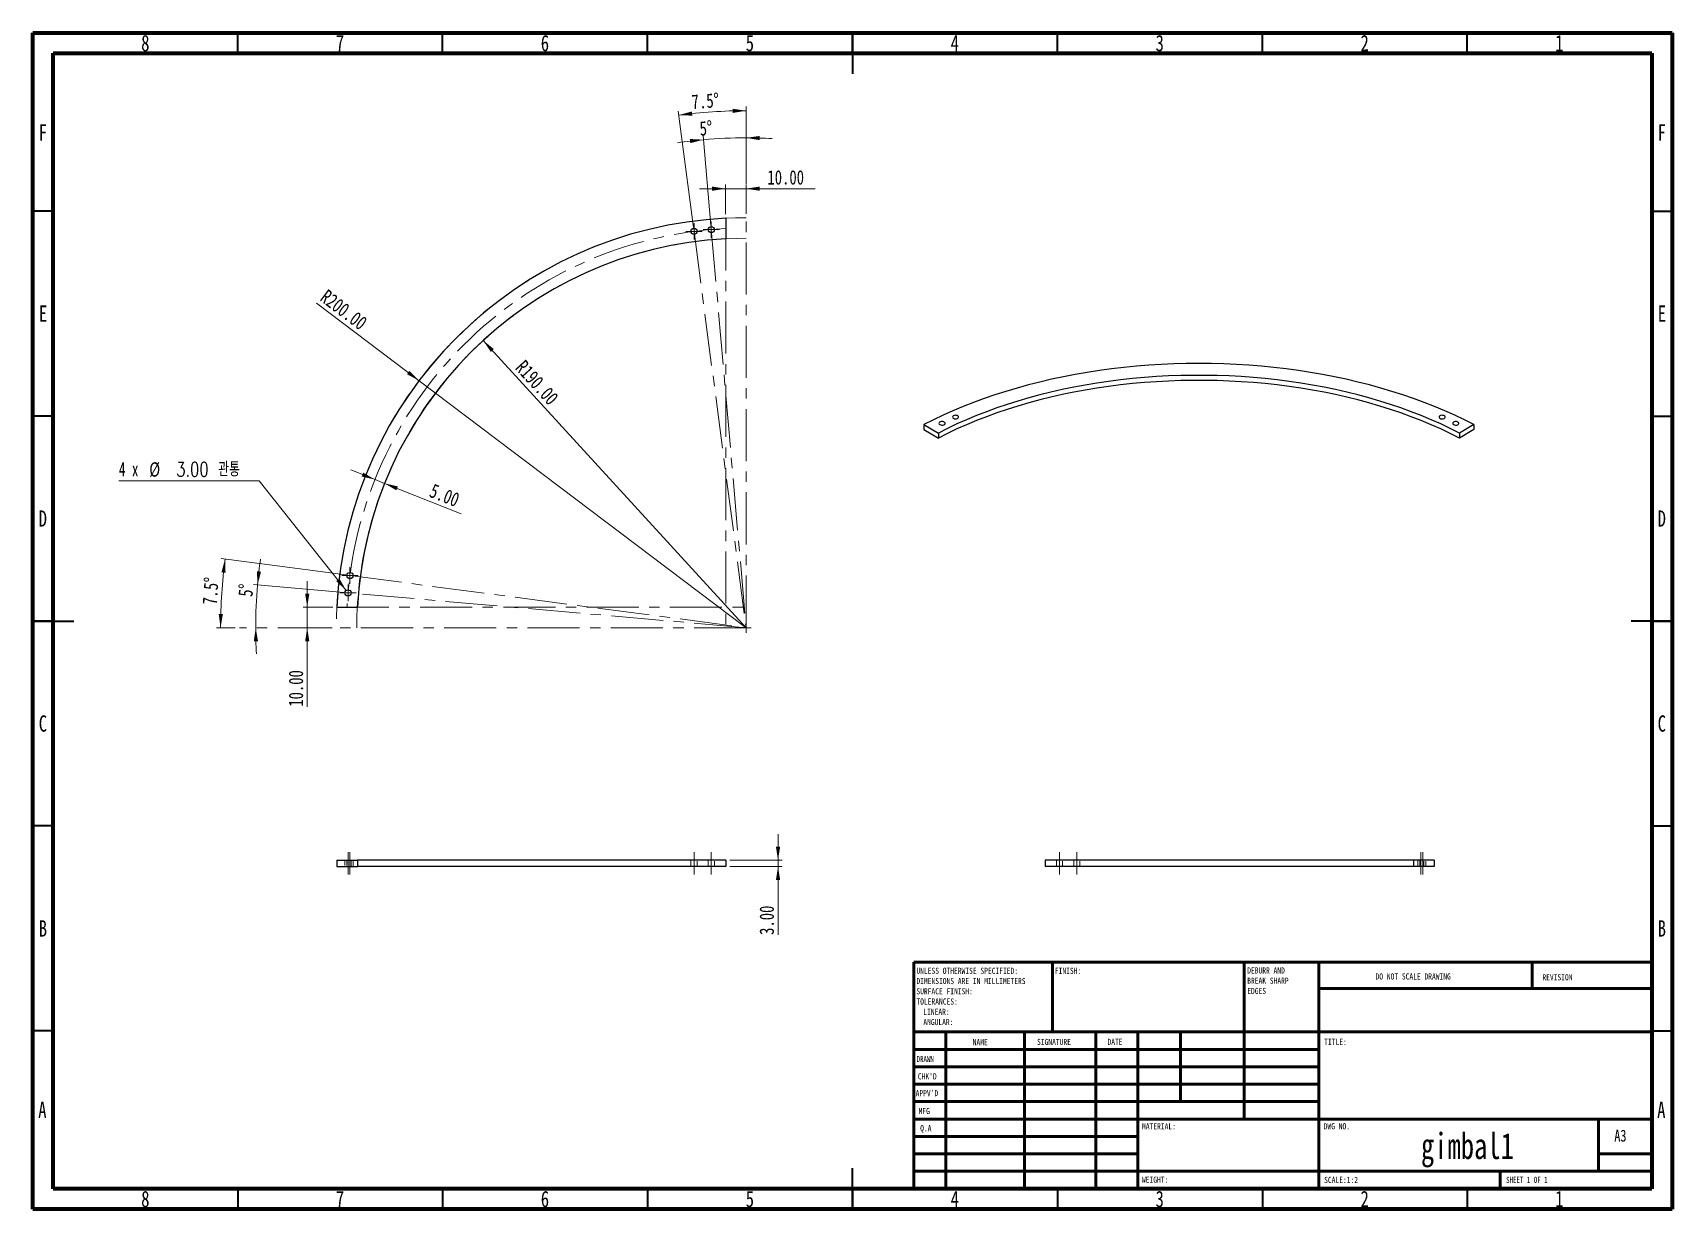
# Model space of a CAD drawing. Header units: millimetres. Extents: x 15 to 415, y 5 to 292.
import ezdxf

# ---------------------------------------------------------------- set-up
doc = ezdxf.new("R2010")
doc.units = ezdxf.units.MM
doc.linetypes.add('CENTERX2', pattern=[20.32, 12.7, -2.54, 2.54, -2.54])
doc.linetypes.add('HIDDEN', pattern=[1.905, 1.27, -0.635])
doc.styles.add('SLDTEXTSTYLE0', font='TXT', dxfattribs={"width": 0.75})
doc.styles.add('SLDTEXTSTYLE1', font='TXT', dxfattribs={"width": 0.686449})
doc.styles.add('SLDTEXTSTYLE2', font='TXT', dxfattribs={"width": 0.6875})
doc.styles.add('SLDTEXTSTYLE3', font='TXT', dxfattribs={"width": 0.666667})
doc.styles.add('SLDTEXTSTYLE4', font='TXT', dxfattribs={"width": 0.75, "bigfont": 'bigfont'})
doc.dimstyles.new('SLDDIMSTYLE0', dxfattribs={"dimtxt": 3.5, "dimasz": 3.302, "dimexe": 0, "dimexo": 0.0625, "dimgap": 0.875, "dimtad": 1, "dimlfac": 2, "dimrnd": 1e-09, "dimzin": 4, "dimdsep": 46, "dimtxsty": 'SLDTEXTSTYLE0', "dimsah": 1, "dimcen": 0.09, "dimadec": 0, "dimazin": 1, "dimtfac": 1, "dimtmove": 0, "dimatfit": 0, "dimfxl": 0, "dimfrac": 2, "dimtolj": 1, "dimtzin": 12, "dimarcsym": 0})
doc.dimstyles.new('SLDDIMSTYLE1', dxfattribs={"dimtxt": 3.5, "dimasz": 3.302, "dimexe": 0, "dimexo": 0.0625, "dimgap": 0.875, "dimtad": 1, "dimdec": 4, "dimlfac": 2, "dimzin": 12, "dimdsep": 46, "dimtxsty": 'SLDTEXTSTYLE0', "dimsah": 1, "dimcen": 0.09, "dimazin": 3, "dimtfac": 1, "dimtofl": 0, "dimtmove": 0, "dimatfit": 3, "dimfxl": 0, "dimfrac": 2, "dimtolj": 1, "dimtzin": 12, "dimarcsym": 0})
doc.dimstyles.new('SLDDIMSTYLE2', dxfattribs={"dimtxt": 3.5, "dimasz": 3.302, "dimexe": 0, "dimexo": 0.0625, "dimgap": 0.875, "dimtad": 1, "dimlfac": 2, "dimrnd": 1e-09, "dimzin": 4, "dimdsep": 46, "dimtxsty": 'SLDTEXTSTYLE0', "dimsah": 1, "dimcen": 0, "dimadec": 0, "dimazin": 1, "dimtfac": 1, "dimtofl": 0, "dimtmove": 0, "dimatfit": 3, "dimfxl": 0, "dimfrac": 2, "dimtolj": 1, "dimtzin": 12, "dimarcsym": 0})
doc.dimstyles.new('SLDDIMSTYLE3', dxfattribs={"dimtxt": 3.5, "dimasz": 3.302, "dimexe": 0, "dimexo": 0.0625, "dimgap": 0.875, "dimtad": 0, "dimtih": 1, "dimtoh": 1, "dimlfac": 2, "dimrnd": 1e-09, "dimzin": 4, "dimdsep": 46, "dimtxsty": 'SLDTEXTSTYLE0', "dimsah": 1, "dimcen": 0, "dimadec": 0, "dimazin": 1, "dimtfac": 1, "dimtofl": 0, "dimtmove": 0, "dimatfit": 3, "dimfxl": 0, "dimfrac": 2, "dimtolj": 1, "dimtzin": 12, "dimarcsym": 0})

# ---------------------------------------------------------------- blocks, each defined once
blk = doc.blocks.new('SW_NOTE_0')
at = {"color": 0, "linetype": 'Continuous', "lineweight": 0, "char_height": 1.5, "attachment_point": 1, "style": 'SLDTEXTSTYLE0'}
for s, insert in [('UNLESS OTHERWISE SPECIFIED:', (0, 1.93)), ('SURFACE FINISH:', (0, -3.07)), ('DIMENSIONS ARE IN MILLIMETERS', (0, -0.57)), ('TOLERANCES:', (0, -5.57)), ('ANGULAR:', (1.69, -10.57)), ('LINEAR:', (1.69, -8.07))]:
    blk.add_mtext(s, dxfattribs=dict(at, insert=insert))
blk = doc.blocks.new('SW_NOTE_0_1')
at = {"color": 0, "linetype": 'Continuous', "lineweight": 0, "char_height": 1.5, "attachment_point": 1, "style": 'SLDTEXTSTYLE0'}
for s, insert in [('DEBURR AND', (0, 1.93)), ('BREAK SHARP', (0, -0.57)), ('EDGES', (0, -3.07))]:
    blk.add_mtext(s, dxfattribs=dict(at, insert=insert))
blk = doc.blocks.new('_D')
at = {"color": 7, "linetype": 'Continuous', "lineweight": 0}
for p, q in [((196.83, 90.12), (196.83, 96.47)), ((185.05, 90.12), (197.83, 90.12)), ((185.05, 88.62), (197.83, 88.62)), ((196.83, 88.62), (196.83, 90.12)), ((196.83, 88.62), (196.83, 71.92))]:
    blk.add_line(p, q, dxfattribs=at)
at = {"color": 7, "linetype": 'Continuous', "lineweight": 18}
for points in [[(196.83, 90.12), (197.34, 93.42), (196.32, 93.42)], [(196.83, 88.62), (196.32, 85.32), (197.34, 85.32)]]:
    blk.add_solid(points, dxfattribs=at)
at = {"color": 7, "linetype": 'Continuous', "lineweight": 18, "insert": (192.32, 71.92), "char_height": 3.5, "attachment_point": 1, "rotation": 90, "style": 'SLDTEXTSTYLE0'}
blk.add_mtext('3.00', dxfattribs=at)
blk = doc.blocks.new('_D_1')
at = {"color": 7, "linetype": 'Continuous', "lineweight": 0}
for p, q in [((98.5, 183), (92.6, 185.36)), ((100.82, 182.08), (98.5, 183)), ((100.82, 182.08), (119.54, 174.61))]:
    blk.add_line(p, q, dxfattribs=at)
at = {"color": 7, "linetype": 'Continuous', "lineweight": 18}
for points in [[(98.5, 183), (95.62, 184.7), (95.24, 183.75)], [(100.82, 182.08), (103.7, 180.38), (104.07, 181.32)]]:
    blk.add_solid(points, dxfattribs=at)
at = {"color": 7, "linetype": 'Continuous', "lineweight": 18, "insert": (112.81, 182.15), "char_height": 3.5, "attachment_point": 1, "rotation": 338.2496, "style": 'SLDTEXTSTYLE0'}
blk.add_mtext('5.00', dxfattribs=at)
blk = doc.blocks.new('_D_2')
at = {"color": 7, "linetype": 'Continuous', "lineweight": 0}
blk.add_line((90.93, 155.46), (68.85, 157.39), dxfattribs=at)
at = {"color": 7, "linetype": 'Continuous', "lineweight": 18}
for start, end in [(171.9604, 175), (175, 180), (180, 183.0396)]:
    blk.add_arc((189.05, 146.87), 119.66, start, end, dxfattribs=at)
for points in [[(69.85, 157.3), (70.69, 160.54), (69.68, 160.64)], [(69.39, 146.87), (68.93, 143.56), (69.95, 143.58)]]:
    blk.add_solid(points, dxfattribs=at)
at = {"color": 7, "linetype": 'Continuous', "lineweight": 18, "insert": (65.1, 154.59), "char_height": 3.5, "attachment_point": 1, "rotation": 85.4114, "style": 'SLDTEXTSTYLE0'}
blk.add_mtext('5°', dxfattribs=at)
blk = doc.blocks.new('_D_3')
at = {"color": 7, "linetype": 'Continuous', "lineweight": 0}
for p, q in [((91.4, 159.73), (60.93, 163.74)), ((64.41, 146.87), (59.82, 146.87))]:
    blk.add_line(p, q, dxfattribs=at)
at = {"color": 7, "linetype": 'Continuous', "lineweight": 18}
blk.add_arc((189.05, 146.87), 128.23, 172.5, 180, dxfattribs=at)
for points in [[(61.92, 163.61), (61.03, 160.39), (62.03, 160.27)], [(60.82, 146.87), (61.37, 150.17), (60.36, 150.18)]]:
    blk.add_solid(points, dxfattribs=at)
at = {"color": 7, "linetype": 'Continuous', "lineweight": 18, "insert": (56.37, 152.63), "char_height": 3.5, "attachment_point": 1, "rotation": 85.7187, "style": 'SLDTEXTSTYLE0'}
blk.add_mtext('7.5°', dxfattribs=at)
blk = doc.blocks.new('_D_4')
at = {"color": 7, "linetype": 'Continuous', "lineweight": 0}
for p, q in [((180.47, 245), (178.55, 266.91)), ((189.05, 255.16), (189.05, 267.37))]:
    blk.add_line(p, q, dxfattribs=at)
at = {"color": 7, "linetype": 'Continuous', "lineweight": 18}
for start, end in [(95, 98.0437), (90, 95), (86.9563, 90)]:
    blk.add_arc((189.05, 146.87), 119.5, start, end, dxfattribs=at)
for points in [[(178.64, 265.92), (175.3, 266.09), (175.41, 265.08)], [(189.05, 266.37), (192.35, 265.82), (192.36, 266.83)]]:
    blk.add_solid(points, dxfattribs=at)
at = {"color": 7, "linetype": 'Continuous', "lineweight": 18, "insert": (177.56, 270.37), "char_height": 3.5, "attachment_point": 1, "rotation": 4.2891, "style": 'SLDTEXTSTYLE0'}
blk.add_mtext('5°', dxfattribs=at)
blk = doc.blocks.new('_D_5')
at = {"color": 7, "linetype": 'Continuous', "lineweight": 0}
for p, q in [((176.2, 244.53), (172.46, 272.9)), ((189.05, 255.16), (189.05, 273.99))]:
    blk.add_line(p, q, dxfattribs=at)
at = {"color": 7, "linetype": 'Continuous', "lineweight": 18}
blk.add_arc((189.05, 146.87), 126.12, 90, 97.5, dxfattribs=at)
for points in [[(172.59, 271.91), (175.93, 271.79), (175.81, 272.8)], [(189.05, 272.99), (185.75, 273.46), (185.76, 272.44)]]:
    blk.add_solid(points, dxfattribs=at)
at = {"color": 7, "linetype": 'Continuous', "lineweight": 18, "insert": (175.64, 276.88), "char_height": 3.5, "attachment_point": 1, "rotation": 4.0636, "style": 'SLDTEXTSTYLE0'}
blk.add_mtext('7.5°', dxfattribs=at)
blk = doc.blocks.new('_D_6')
at = {"color": 7, "linetype": 'Continuous', "lineweight": 0}
blk.add_line((124.89, 216.93), (189.05, 146.87), dxfattribs=at)
at = {"color": 7, "linetype": 'Continuous', "lineweight": 18}
blk.add_solid([(124.89, 216.93), (126.75, 214.15), (127.5, 214.84)], dxfattribs=at)
at = {"color": 7, "linetype": 'Continuous', "lineweight": 18, "insert": (135.11, 212.46), "char_height": 3.5, "attachment_point": 1, "rotation": 312.4836, "style": 'SLDTEXTSTYLE0'}
blk.add_mtext('R190.00', dxfattribs=at)
blk = doc.blocks.new('_D_7')
at = {"color": 7, "linetype": 'Continuous', "lineweight": 0}
for q in [(84.23, 226.01), (189.05, 146.87)]:
    blk.add_line((109.24, 207.13), q, dxfattribs=at)
at = {"color": 7, "linetype": 'Continuous', "lineweight": 18}
blk.add_solid([(109.24, 207.13), (106.92, 209.52), (106.3, 208.71)], dxfattribs=at)
at = {"color": 7, "linetype": 'Continuous', "lineweight": 18, "insert": (86.95, 229.61), "char_height": 3.5, "attachment_point": 1, "rotation": 322.9487, "style": 'SLDTEXTSTYLE0'}
blk.add_mtext('R200.00', dxfattribs=at)
blk = doc.blocks.new('_D_8')
at = {"color": 7, "linetype": 'Continuous', "lineweight": 0}
for p, q in [((184.05, 253.97), (177.7, 253.97)), ((184.05, 247.75), (184.05, 254.97)), ((184.05, 253.97), (189.05, 253.97)), ((189.05, 247.87), (189.05, 254.97)), ((189.05, 253.97), (205.87, 253.97))]:
    blk.add_line(p, q, dxfattribs=at)
at = {"color": 7, "linetype": 'Continuous', "lineweight": 18}
for points in [[(184.05, 253.97), (180.75, 254.48), (180.75, 253.46)], [(189.05, 253.97), (192.36, 253.46), (192.36, 254.48)]]:
    blk.add_solid(points, dxfattribs=at)
at = {"color": 7, "linetype": 'Continuous', "lineweight": 18, "insert": (194.24, 258.48), "char_height": 3.5, "attachment_point": 1, "style": 'SLDTEXTSTYLE0'}
blk.add_mtext('10.00', dxfattribs=at)
blk = doc.blocks.new('_D_9')
at = {"color": 7, "linetype": 'Continuous', "lineweight": 0}
for p, q in [((81.96, 151.87), (81.96, 158.22)), ((88.18, 151.87), (80.96, 151.87)), ((81.96, 151.87), (81.96, 146.87)), ((88.05, 146.87), (80.96, 146.87)), ((81.96, 146.87), (81.96, 127.59))]:
    blk.add_line(p, q, dxfattribs=at)
at = {"color": 7, "linetype": 'Continuous', "lineweight": 18}
for points in [[(81.96, 151.87), (82.47, 155.17), (81.45, 155.17)], [(81.96, 146.87), (81.45, 143.57), (82.47, 143.57)]]:
    blk.add_solid(points, dxfattribs=at)
at = {"color": 7, "linetype": 'Continuous', "lineweight": 18, "insert": (77.45, 127.59), "char_height": 3.5, "attachment_point": 1, "rotation": 90, "style": 'SLDTEXTSTYLE0'}
blk.add_mtext('10.00', dxfattribs=at)
blk = doc.blocks.new('_D_10')
at = {"color": 7, "linetype": 'Continuous', "lineweight": 0}
for p, q in [((70.24, 182.71), (36.01, 182.71)), ((91.46, 155.96), (70.24, 182.71))]:
    blk.add_line(p, q, dxfattribs=at)
at = {"color": 7, "linetype": 'Continuous', "lineweight": 18}
blk.add_solid([(91.46, 155.96), (89.81, 158.86), (89.01, 158.23)], dxfattribs=at)
at = {"color": 7, "linetype": 'Continuous', "lineweight": 18, "char_height": 3.5, "attachment_point": 1}
for s, insert, style in [('4 x', (36.01, 187.27), 'SLDTEXTSTYLE3'), ('%%c', (43.42, 187.22), 'SLDTEXTSTYLE0'), ('3.00 관통', (50.01, 187.27), 'SLDTEXTSTYLE4')]:
    blk.add_mtext(s, dxfattribs=dict(at, insert=insert, style=style))
blk = doc.blocks.new('SW_CENTERMARKSYMBOL_0')
at = {"color": 0, "linetype": 'Continuous', "lineweight": 18}
for p, q in [((-1.25, 0), (-2, 0)), ((0, 0), (-1.25, 0)), ((0, 1.25), (0, 2)), ((0, 0), (0, 1.25)), ((0, 0), (0, -1.25)), ((0, 0), (1.25, 0)), ((1.25, 0), (2, 0)), ((0, -1.25), (0, -2))]:
    blk.add_line(p, q, dxfattribs=at)
blk = doc.blocks.new('SW_CENTERMARKSYMBOL_1')
at = {"color": 0, "linetype": 'Continuous', "lineweight": 18}
for p, q in [((-1.25, 0), (-2, 0)), ((0, 0), (-1.25, 0)), ((0, 1.25), (0, 2)), ((0, 0), (0, 1.25)), ((0, 0), (0, -1.25)), ((0, 0), (1.25, 0)), ((1.25, 0), (2, 0)), ((0, -1.25), (0, -2))]:
    blk.add_line(p, q, dxfattribs=at)
blk = doc.blocks.new('SW_CENTERMARKSYMBOL_2')
at = {"color": 0, "linetype": 'Continuous', "lineweight": 18}
for p, q in [((-1.25, 0), (-2, 0)), ((0, 0), (-1.25, 0)), ((0, 1.25), (0, 2)), ((0, 0), (0, 1.25)), ((0, 0), (0, -1.25)), ((0, 0), (1.25, 0)), ((1.25, 0), (2, 0)), ((0, -1.25), (0, -2))]:
    blk.add_line(p, q, dxfattribs=at)
blk = doc.blocks.new('SW_CENTERMARKSYMBOL_3')
at = {"color": 0, "linetype": 'Continuous', "lineweight": 18}
for p, q in [((-1.25, 0), (-2, 0)), ((0, 0), (-1.25, 0)), ((0, 1.25), (0, 2)), ((0, 0), (0, 1.25)), ((0, 0), (0, -1.25)), ((0, 0), (1.25, 0)), ((1.25, 0), (2, 0)), ((0, -1.25), (0, -2))]:
    blk.add_line(p, q, dxfattribs=at)
blk = doc.blocks.new('SW_CENTERMARKSYMBOL_4')
at = {"color": 0, "linetype": 'Continuous', "lineweight": 18}
for p, q in [((-1.25, 0), (-2, 0)), ((0, 0), (-1.25, 0)), ((0, 1.25), (0, 2)), ((0, 0), (0, 1.25)), ((0, 0), (0, -1.25)), ((0, 0), (1.25, 0)), ((1.25, 0), (2, 0)), ((0, -1.25), (0, -2))]:
    blk.add_line(p, q, dxfattribs=at)
blk = doc.blocks.new('SW_CENTERMARKSYMBOL_5')
at = {"color": 0, "linetype": 'Continuous', "lineweight": 18}
for p, q in [((-1.25, 0), (-2, 0)), ((0, 0), (-1.25, 0)), ((0, 1.25), (0, 2)), ((0, 0), (0, 1.25)), ((0, 0), (0, -1.25)), ((0, 0), (1.25, 0)), ((1.25, 0), (2, 0)), ((0, -1.25), (0, -2))]:
    blk.add_line(p, q, dxfattribs=at)
blk = doc.blocks.new('SW_CENTERMARKSYMBOL_6')
at = {"color": 0, "linetype": 'Continuous', "lineweight": 18}
for p, q in [((-1.25, 0), (-2, 0)), ((0, 0), (-1.25, 0)), ((0, 1.25), (0, 2)), ((0, 0), (0, 1.25)), ((0, 0), (0, -1.25)), ((0, 0), (1.25, 0)), ((1.25, 0), (2, 0)), ((0, -1.25), (0, -2))]:
    blk.add_line(p, q, dxfattribs=at)
blk = doc.blocks.new('SW_CENTERMARKSYMBOL_7')
at = {"color": 0, "linetype": 'Continuous', "lineweight": 18}
for p, q in [((-1.25, 0), (-2, 0)), ((0, 0), (-1.25, 0)), ((0, 1.25), (0, 2)), ((0, 0), (0, 1.25)), ((0, 0), (0, -1.25)), ((0, 0), (1.25, 0)), ((1.25, 0), (2, 0)), ((0, -1.25), (0, -2))]:
    blk.add_line(p, q, dxfattribs=at)
blk = doc.blocks.new('SW_CENTERMARKSYMBOL_8')
at = {"color": 0, "linetype": 'Continuous', "lineweight": 18}
for q in [(-1.25, 0), (0, 1.25), (0, -1.25), (1.25, 0)]:
    blk.add_line((0, 0), q, dxfattribs=at)

msp = doc.modelspace()

# ---------------------------------------------------------------- linework, layer by layer
at = {"color": 7, "linetype": 'Continuous', "lineweight": 70}
for p, q in [((15, 5), (15, 292)), ((15, 292), (415, 292)), ((415, 292), (415, 5)), ((20, 10), (20, 287)), ((20, 287), (410, 287)), ((410, 287), (410, 10)), ((410, 10), (20, 10)), ((415, 5), (15, 5))]:
    msp.add_line(p, q, dxfattribs=at)
at = {"color": 7, "linetype": 'Continuous', "lineweight": 35}
for p, q in [((65, 287), (65, 292)), ((115, 287), (115, 292)), ((165, 287), (165, 292)), ((215, 292), (215, 282)), ((215, 287), (215, 292)), ((265, 287), (265, 292)), ((315, 287), (315, 292)), ((365, 287), (365, 292)), ((20, 248.5), (15, 248.5)), ((410, 248.5), (415, 248.5)), ((20, 198.5), (15, 198.5)), ((410, 198.5), (415, 198.5)), ((15, 148.5), (25, 148.5)), ((20, 148.5), (15, 148.5)), ((415, 148.5), (405, 148.5)), ((410, 148.5), (415, 148.5)), ((20, 98.5), (15, 98.5)), ((410, 98.5), (415, 98.5)), ((20, 48.5), (15, 48.5)), ((410, 48.5), (415, 48.5)), ((215, 5), (215, 15)), ((65, 10), (65, 5)), ((115, 10), (115, 5)), ((165, 10), (165, 5)), ((215, 10), (215, 5)), ((265, 10), (265, 5)), ((315, 10), (315, 5)), ((365, 10), (365, 5))]:
    msp.add_line(p, q, dxfattribs=at)
at = {"color": 7, "linetype": 'CENTERX2', "lineweight": 18}
for p, q in [((189.054347, 146.872663), (189.054347, 254.158214)), ((180.556662, 244.001646), (189.054347, 146.872663)), ((184.054347, 246.747585), (184.054347, 146.872663)), ((176.328043, 243.538537), (189.054347, 146.872663)), ((92.388473, 159.598967), (189.054347, 146.872663)), ((189.054347, 146.872663), (91.925364, 155.370348)), ((89.179425, 151.872663), (189.054347, 151.872663)), ((189.054347, 146.872663), (65.412392, 146.872663)), ((91.925364, 86.617681), (91.925364, 92.117681)), ((92.388473, 86.617681), (92.388473, 92.117681)), ((176.328043, 86.617681), (176.328043, 92.117681)), ((180.556662, 86.617681), (180.556662, 92.117681)), ((265.506649, 86.617681), (265.506649, 92.117681)), ((269.735268, 86.617681), (269.735268, 92.117681)), ((353.674838, 86.617681), (353.674838, 92.117681)), ((354.137947, 86.617681), (354.137947, 92.117681))]:
    msp.add_line(p, q, dxfattribs=at)
at = {"color": 7, "linetype": 'Continuous', "lineweight": 25}
for p, q in [((184.054347, 246.747585), (184.054347, 241.740993)), ((232.427257, 196.406886), (235.967453, 194.363175)), ((232.427257, 196.406886), (232.427257, 195.182075)), ((366.600659, 196.406886), (363.060463, 194.363175)), ((366.600659, 196.406886), (366.600659, 195.182075)), ((232.427257, 195.182075), (235.967453, 193.138364)), ((235.967453, 194.363175), (235.967453, 193.138364)), ((366.600659, 195.182075), (363.060463, 193.138364)), ((363.060463, 194.363175), (363.060463, 193.138364)), ((89.179425, 151.872663), (94.186017, 151.872663)), ((89.179425, 90.117681), (94.186017, 90.117681)), ((89.179425, 90.117681), (89.179425, 88.617681)), ((89.179425, 88.617681), (94.186017, 88.617681)), ((94.186017, 90.117681), (94.186017, 88.617681)), ((184.054347, 90.117681), (94.186017, 90.117681)), ((184.054347, 88.617681), (94.186017, 88.617681)), ((184.054347, 90.117681), (184.054347, 88.617681)), ((262.008964, 90.117681), (262.008964, 88.617681)), ((351.877294, 90.117681), (262.008964, 90.117681)), ((351.877294, 88.617681), (262.008964, 88.617681)), ((351.877294, 90.117681), (351.877294, 88.617681)), ((356.883886, 90.117681), (351.877294, 90.117681)), ((356.883886, 88.617681), (351.877294, 88.617681)), ((356.883886, 90.117681), (356.883886, 88.617681))]:
    msp.add_line(p, q, dxfattribs=at)
at = {"color": 7, "linetype": 'HIDDEN', "lineweight": 18}
for p, q in [((91.175364, 90.117681), (91.175364, 88.617681)), ((91.638473, 90.117681), (91.638473, 88.617681)), ((92.675364, 88.617681), (92.675364, 90.117681)), ((93.138473, 88.617681), (93.138473, 90.117681)), ((175.578043, 90.117681), (175.578043, 88.617681)), ((177.078043, 88.617681), (177.078043, 90.117681)), ((179.806662, 90.117681), (179.806662, 88.617681)), ((181.306662, 88.617681), (181.306662, 90.117681)), ((264.756649, 90.117681), (264.756649, 88.617681)), ((266.256649, 88.617681), (266.256649, 90.117681)), ((268.985268, 90.117681), (268.985268, 88.617681)), ((270.485268, 88.617681), (270.485268, 90.117681)), ((352.924838, 90.117681), (352.924838, 88.617681)), ((353.387947, 90.117681), (353.387947, 88.617681)), ((354.424838, 88.617681), (354.424838, 90.117681)), ((354.887947, 88.617681), (354.887947, 90.117681))]:
    msp.add_line(p, q, dxfattribs=at)
at = {"color": 7, "linetype": 'Continuous', "lineweight": 50}
for p, q in [((230, 65.25), (410, 65.25)), ((230, 65.25), (230, 10)), ((263.8, 48.25), (263.8, 65.25)), ((310.6, 65.25), (310.6, 27)), ((328.8, 65.25), (328.8, 10)), ((380.8, 58.875), (380.8, 65.25)), ((410, 58.875), (328.8, 58.875)), ((410, 48.25), (230, 48.25)), ((237.8, 48.25), (237.8, 10)), ((256.990952, 48.25), (256.990952, 10)), ((274.398926, 48.25), (274.398926, 10)), ((284.6, 10), (284.6, 48.25)), ((295, 31.25), (295, 48.25)), ((328.8, 44), (230, 44)), ((328.8, 39.75), (230, 39.75)), ((328.8, 35.5), (230, 35.5)), ((328.8, 31.25), (230, 31.25)), ((284.6, 27), (230, 27)), ((284.6, 27), (410, 27)), ((397, 14.25), (397, 27)), ((284.6, 22.749928), (230, 22.749928)), ((284.6, 18.5), (230, 18.5)), ((410, 18.5), (397, 18.5)), ((230, 14.25), (410, 14.25)), ((373, 10), (373, 14.25))]:
    msp.add_line(p, q, dxfattribs=at)
at = {"color": 7, "linetype": 'Continuous', "lineweight": 25, "flags": 128}
for points in [[(366.600659, 196.406886), (364.297277, 197.57327), (361.933078, 198.698369), (359.510281, 199.781127), (357.03116, 200.820528), (354.498044, 201.815596), (351.91331, 202.765397), (349.279384, 203.669039), (346.598739, 204.525674), (343.873892, 205.334498), (341.107401, 206.094751), (338.301863, 206.80572), (335.459912, 207.466737), (332.584215, 208.077182), (329.677472, 208.636481), (326.742413, 209.14411), (323.781792, 209.599592), (320.798388, 210.0025), (317.795004, 210.352454), (314.774457, 210.649127), (311.739584, 210.892241), (308.693235, 211.081566), (305.638267, 211.216925), (302.577551, 211.298192), (299.513958, 211.325289), (296.450365, 211.298192), (293.389649, 211.216925), (290.334681, 211.081566), (287.288331, 210.892241), (284.253459, 210.649127), (281.232912, 210.352454), (278.229528, 210.0025), (275.246124, 209.599592), (272.285503, 209.14411), (269.350444, 208.636481), (266.443701, 208.077182), (263.568004, 207.466737), (260.726053, 206.80572), (257.920515, 206.094751), (255.154023, 205.334498), (252.429177, 204.525674), (249.748532, 203.669039), (247.114606, 202.765397), (244.529872, 201.815596), (241.996756, 200.820528), (239.517635, 199.781127), (237.094838, 198.698369), (234.730639, 197.57327), (232.427257, 196.406886)], [(363.060463, 194.363175), (360.828039, 195.48702), (358.536009, 196.570141), (356.1866, 197.611485), (353.782097, 198.61004), (351.324838, 199.564836), (348.817211, 200.474943), (346.261654, 201.339478), (343.660652, 202.1576), (341.016732, 202.928513), (338.332466, 203.651469), (335.610463, 204.325764), (332.853368, 204.950742), (330.063862, 205.525797), (327.244658, 206.050368), (324.398495, 206.523947), (321.528141, 206.946073), (318.636386, 207.316335), (315.726041, 207.634374), (312.799936, 207.89988), (309.860914, 208.112595), (306.911834, 208.272313), (303.955563, 208.378878), (300.994973, 208.432186), (298.032943, 208.432186), (295.072353, 208.378878), (292.116081, 208.272313), (289.167001, 208.112595), (286.22798, 207.89988), (283.301875, 207.634374), (280.39153, 207.316335), (277.499775, 206.946073), (274.629421, 206.523947), (271.783258, 206.050368), (268.964053, 205.525797), (266.174548, 204.950742), (263.417453, 204.325764), (260.69545, 203.651469), (258.011184, 202.928513), (255.367264, 202.1576), (252.766261, 201.339478), (250.210705, 200.474943), (247.703078, 199.564836), (245.245818, 198.61004), (242.841316, 197.611485), (240.491907, 196.570141), (238.199877, 195.48702), (235.967453, 194.363175)], [(363.060463, 193.138364), (360.828039, 194.262209), (358.536009, 195.34533), (356.1866, 196.386674), (353.782097, 197.385229), (351.324838, 198.340025), (348.817211, 199.250132), (346.261654, 200.114667), (343.660652, 200.932789), (341.016732, 201.703702), (338.332466, 202.426658), (335.610463, 203.100952), (332.853368, 203.725931), (330.063862, 204.300985), (327.244658, 204.825557), (324.398495, 205.299136), (321.528141, 205.721262), (318.636386, 206.091524), (315.726041, 206.409563), (312.799936, 206.675069), (309.860914, 206.887784), (306.911834, 207.047502), (303.955563, 207.154066), (300.994973, 207.207375), (298.032943, 207.207375), (295.072353, 207.154066), (292.116081, 207.047502), (289.167001, 206.887784), (286.22798, 206.675069), (283.301875, 206.409563), (280.39153, 206.091524), (277.499775, 205.721262), (274.629421, 205.299136), (271.783258, 204.825557), (268.964053, 204.300985), (266.174548, 203.725931), (263.417453, 203.100952), (260.69545, 202.426658), (258.011184, 201.703702), (255.367264, 200.932789), (252.766261, 200.114667), (250.210705, 199.250132), (247.703078, 198.340025), (245.245818, 197.385229), (242.841316, 196.386674), (240.491907, 195.34533), (238.199877, 194.262209), (235.967453, 193.138364)], [(236.311836, 196.407599), (236.539225, 196.317678), (236.807528, 196.281248), (237.08051, 196.303231), (237.321301, 196.380657), (237.497383, 196.503069), (237.584974, 196.653935), (237.572245, 196.81288), (237.460914, 196.958437), (237.266018, 197.070948), (237.013879, 197.135218), (236.738549, 197.142566), (236.477213, 197.092001), (236.265166, 196.990351), (236.131046, 196.851345), (236.092966, 196.693756), (236.156071, 196.538868), (236.311836, 196.407599)], [(239.629389, 197.944696), (239.856778, 197.854774), (240.125081, 197.818345), (240.398062, 197.840328), (240.638854, 197.917753), (240.814935, 198.040166), (240.902526, 198.191032), (240.889797, 198.349976), (240.778467, 198.495533), (240.583571, 198.608044), (240.331432, 198.672314), (240.056101, 198.679662), (239.794765, 198.629097), (239.582718, 198.527447), (239.448598, 198.388441), (239.410519, 198.230853), (239.473623, 198.075965), (239.629389, 197.944696)], [(358.337867, 197.944696), (358.565257, 197.854774), (358.83356, 197.818345), (359.106541, 197.840328), (359.347332, 197.917753), (359.523414, 198.040166), (359.611005, 198.191032), (359.598276, 198.349976), (359.486945, 198.495533), (359.29205, 198.608044), (359.03991, 198.672314), (358.76458, 198.679662), (358.503244, 198.629097), (358.291197, 198.527447), (358.157077, 198.388441), (358.118998, 198.230853), (358.182102, 198.075965), (358.337867, 197.944696)], [(361.65542, 196.407599), (361.882809, 196.317678), (362.151112, 196.281248), (362.424093, 196.303231), (362.664885, 196.380657), (362.840967, 196.503069), (362.928558, 196.653935), (362.915828, 196.81288), (362.804498, 196.958437), (362.609602, 197.070948), (362.357463, 197.135218), (362.082133, 197.142566), (361.820797, 197.092001), (361.608749, 196.990351), (361.474629, 196.851345), (361.43655, 196.693756), (361.499654, 196.538868), (361.65542, 196.407599)]]:
    msp.add_lwpolyline(points, dxfattribs=at)
at = {"color": 7, "linetype": 'Continuous', "lineweight": 25}
for centre in [(176.328043, 243.538537), (180.556662, 244.001646), (92.388473, 159.598967), (91.925364, 155.370348)]:
    msp.add_circle(centre, 0.75, dxfattribs=at)
at = {"color": 7, "linetype": 'CENTERX2', "lineweight": 18}
for radius, start, end in [(100, 90, 180), (97.499915, 92.93953704, 177.06046296), (95, 90, 180)]:
    msp.add_arc((189.054347, 146.872663), radius, start, end, dxfattribs=at)
at = {"color": 7, "linetype": 'Continuous', "lineweight": 25}
for radius, start, end in [(100, 92.86598398, 177.13401602), (95, 93.01696131, 176.98303869)]:
    msp.add_arc((189.054347, 146.872663), radius, start, end, dxfattribs=at)

# ---------------------------------------------------------------- block references
at = {"color": 7, "linetype": 'Continuous', "lineweight": 0}
for name, p in [('SW_CENTERMARKSYMBOL_1', (176.328043, 243.538537)), ('SW_CENTERMARKSYMBOL_5', (176.328043, 243.538537)), ('SW_CENTERMARKSYMBOL_0', (180.556662, 244.001646)), ('SW_CENTERMARKSYMBOL_4', (180.556662, 244.001646)), ('SW_CENTERMARKSYMBOL_2', (92.388473, 159.598967)), ('SW_CENTERMARKSYMBOL_6', (92.388473, 159.598967)), ('SW_CENTERMARKSYMBOL_3', (91.925364, 155.370348)), ('SW_CENTERMARKSYMBOL_7', (91.925364, 155.370348)), ('SW_CENTERMARKSYMBOL_8', (189.054347, 146.872663)), ('SW_NOTE_0_1', (311.309216, 62.06949)), ('SW_NOTE_0', (230.593669, 61.98737))]:
    msp.add_blockref(name, p, dxfattribs=at)

# ---------------------------------------------------------------- texts
for s, insert, char_height, attachment_point, style in [('8', (42.460037, 291.478527), 3.96875, 2, 'SLDTEXTSTYLE0'), ('7', (89.960037, 291.478527), 3.96875, 2, 'SLDTEXTSTYLE0'), ('6', (139.960037, 291.478527), 3.96875, 2, 'SLDTEXTSTYLE0'), ('5', (189.960037, 291.478527), 3.96875, 2, 'SLDTEXTSTYLE0'), ('4', (239.960037, 291.478527), 3.96875, 2, 'SLDTEXTSTYLE0'), ('3', (289.960037, 291.478527), 3.96875, 2, 'SLDTEXTSTYLE0'), ('2', (339.960037, 291.478527), 3.96875, 2, 'SLDTEXTSTYLE0'), ('1', (387.460037, 291.478527), 3.96875, 2, 'SLDTEXTSTYLE0'), ('F', (17.45774, 269.670115), 3.96875, 2, 'SLDTEXTSTYLE0'), ('F', (412.45774, 269.670115), 3.96875, 2, 'SLDTEXTSTYLE0'), ('E', (17.507809, 225.478527), 3.96875, 2, 'SLDTEXTSTYLE0'), ('E', (412.507809, 225.478527), 3.96875, 2, 'SLDTEXTSTYLE0'), ('D', (17.452687, 175.478527), 3.96875, 2, 'SLDTEXTSTYLE0'), ('D', (412.452687, 175.478527), 3.96875, 2, 'SLDTEXTSTYLE0'), ('C', (17.458659, 125.478527), 3.96875, 2, 'SLDTEXTSTYLE0'), ('C', (412.458659, 125.478527), 3.96875, 2, 'SLDTEXTSTYLE0'), ('B', (17.470602, 75.478527), 3.96875, 2, 'SLDTEXTSTYLE0'), ('B', (412.470602, 75.478527), 3.96875, 2, 'SLDTEXTSTYLE0'), ('FINISH:', (264.371292, 63.919272), 1.5, 1, 'SLDTEXTSTYLE0'), ('DO NOT SCALE DRAWING', (342.614641, 62.532994), 1.5, 1, 'SLDTEXTSTYLE0'), ('REVISION', (383.327582, 62.334909), 1.5, 1, 'SLDTEXTSTYLE0'), ('NAME', (244.322239, 46.501483), 1.5, 1, 'SLDTEXTSTYLE0'), ('SIGNATURE', (260.033588, 46.561756), 1.5, 1, 'SLDTEXTSTYLE0'), ('DATE', (277.214702, 46.576179), 1.5, 1, 'SLDTEXTSTYLE0'), ('TITLE:', (330.090161, 46.576179), 1.5, 1, 'SLDTEXTSTYLE0'), ('DRAWN', (230.643363, 42.384781), 1.5, 1, 'SLDTEXTSTYLE1'), ("CHK'D", (230.939222, 38.161853), 1.5, 1, 'SLDTEXTSTYLE0'), ("APPV'D", (230.401722, 34.065867), 1.5, 1, 'SLDTEXTSTYLE0'), ('A', (17.339688, 31.228527), 3.96875, 2, 'SLDTEXTSTYLE0'), ('MFG', (231.124011, 29.715784), 1.5, 1, 'SLDTEXTSTYLE0'), ('A', (412.339688, 31.228527), 3.96875, 2, 'SLDTEXTSTYLE0'), ('Q.A', (231.509037, 25.504662), 1.5, 1, 'SLDTEXTSTYLE0'), ('MATERIAL:', (285.645862, 25.986056), 1.5, 1, 'SLDTEXTSTYLE0'), ('DWG NO.', (329.953002, 25.986056), 1.5, 1, 'SLDTEXTSTYLE0'), ('A3', (400.871156, 24.406389), 2.9104167, 1, 'SLDTEXTSTYLE0'), ('gimbal1', (365.041182, 23.606911), 6.35, 2, 'SLDTEXTSTYLE0'), ('WEIGHT:', (285.617811, 12.949312), 1.4986, 1, 'SLDTEXTSTYLE0'), ('SCALE:1:2', (330.073966, 12.900087), 1.5, 1, 'SLDTEXTSTYLE0'), ('SHEET 1 OF 1', (374.478294, 12.900087), 1.5, 1, 'SLDTEXTSTYLE2'), ('8', (42.460037, 9.478527), 3.96875, 2, 'SLDTEXTSTYLE0'), ('7', (89.960037, 9.478527), 3.96875, 2, 'SLDTEXTSTYLE0'), ('6', (139.960037, 9.478527), 3.96875, 2, 'SLDTEXTSTYLE0'), ('5', (189.960037, 9.478527), 3.96875, 2, 'SLDTEXTSTYLE0'), ('4', (239.960037, 9.478527), 3.96875, 2, 'SLDTEXTSTYLE0'), ('3', (289.960037, 9.478527), 3.96875, 2, 'SLDTEXTSTYLE0'), ('2', (339.960037, 9.478527), 3.96875, 2, 'SLDTEXTSTYLE0'), ('1', (387.460037, 9.478527), 3.96875, 2, 'SLDTEXTSTYLE0')]:
    msp.add_mtext(s, dxfattribs=dict(at, insert=insert, char_height=char_height, attachment_point=attachment_point, style=style))

# ---------------------------------------------------------------- dimensions: what is measured, and where the dimension line sits
at = {"color": 7, "linetype": 'Continuous', "lineweight": 18}
for base, line1, line2, picture, middle in [((180.805859, 272.720271), ((189.054347, 146.872663), (189.054347, 254.158214)), ((176.328043, 243.538537), (189.054347, 146.872663)), '_D_5', (180.117115, 272.673235)), ((183.841834, 266.258825), ((189.054347, 146.872663), (189.054347, 254.158214)), ((180.556662, 244.001646), (189.054347, 146.872663)), '_D_4', (180.117115, 266.037892)), ((61.09616, 155.259486), ((92.388473, 159.598967), (189.054347, 146.872663)), ((189.054347, 146.872663), (65.412392, 146.872663)), '_D_3', (61.179425, 156.445585)), ((69.506827, 152.092221), ((91.925364, 155.370348), (189.054347, 146.872663)), ((65.412392, 146.872663), (189.054347, 146.872663)), '_D_2', (69.776468, 156.445585))]:
    dim = msp.add_angular_dim_2l(base=base, line1=line1, line2=line2, dimstyle='SLDDIMSTYLE1', dxfattribs=at)
    dim.commit()
    dim.dimension.update_dxf_attribs({"geometry": picture, "text_midpoint": middle, "dimtype": 162})
dim = msp.add_linear_dim(base=(189.054347, 256.747585), p1=(184.054347, 246.747585), p2=(189.054347, 246.872663), dimstyle='SLDDIMSTYLE0', dxfattribs=at)
dim.commit()
dim.dimension.update_dxf_attribs({"geometry": '_D_8', "text_midpoint": (200.054347, 256.747585), "dimtype": 160})
for mpoint, picture, middle in [((109.244721, 207.12566), '_D_7', (91.011786, 220.890796)), ((124.893338, 216.932388), '_D_6', (137.50653, 203.159609))]:
    dim = msp.add_radius_dim(center=(189.054347, 146.872663), mpoint=mpoint, dimstyle='SLDDIMSTYLE2', dxfattribs=at)
    dim.commit()
    dim.dimension.update_dxf_attribs({"geometry": picture, "text_midpoint": middle, "dimtype": 164})
dim = msp.add_diameter_dim_2p(p1=(92.391425, 154.782737), p2=(91.459302, 155.957959), text='4 x <> 관통\\P', dimstyle='SLDDIMSTYLE3', dxfattribs=at)
dim.commit()
dim.dimension.update_dxf_attribs({"geometry": '_D_10', "text_midpoint": (52.330916, 185.510973), "dimtype": 163})
for base, p1, p2, angle, picture, middle in [((98.495756, 183.002638), (100.817694, 182.076259), (98.495756, 183.002638), 338.24958474, '_D_1', (115.338639, 176.282868)), ((79.179425, 146.872663), (89.179425, 151.872663), (89.054347, 146.872663), 90, '_D_9', (79.179425, 133.410857)), ((194.054347, 90.117681), (184.054347, 88.617681), (184.054347, 90.117681), 90, '_D', (194.054347, 76.44893))]:
    dim = msp.add_linear_dim(base=base, p1=p1, p2=p2, angle=angle, dimstyle='SLDDIMSTYLE0', dxfattribs=at)
    dim.commit()
    dim.dimension.update_dxf_attribs({"geometry": picture, "text_midpoint": middle, "dimtype": 160})

doc.saveas('drawing.dxf')
